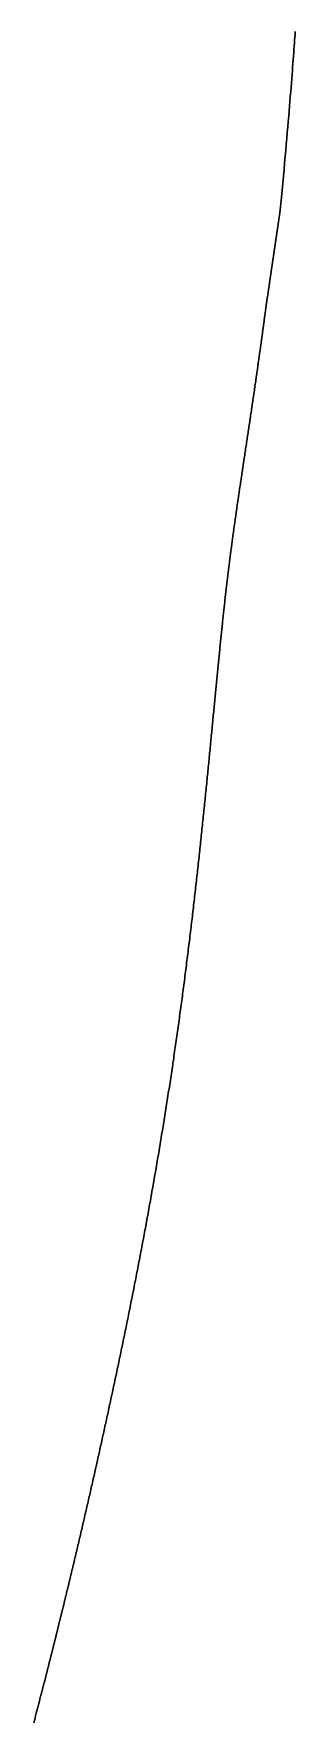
# Model space of a CAD drawing. Header units: inches. Extents: x 130170 to 284068, y 377793 to 804530.
# Drawn here: x 260433.2 to 260441.4, y 745715.3 to 745767.9 of the extents above; entities that cross this region are included whole.
import ezdxf

# ---------------------------------------------------------------- set-up
doc = ezdxf.new("R2010")
doc.units = ezdxf.units.IN
doc.header["$MEASUREMENT"] = 0
doc.layers.add('muni_il', color=7, linetype='Continuous')

msp = doc.modelspace()

# ---------------------------------------------------------------- linework, layer by layer
at = {"layer": 'muni_il'}
for points in [[(260433.211, 745715.263), (260433.231, 745715.339), (260433.251, 745715.414), (260433.271, 745715.49), (260433.291, 745715.565), (260433.31, 745715.64), (260433.33, 745715.714), (260433.349, 745715.789), (260433.368, 745715.863), (260433.387, 745715.936), (260433.406, 745716.009), (260433.425, 745716.082), (260433.444, 745716.155), (260433.463, 745716.227), (260433.481, 745716.299), (260433.5, 745716.371), (260433.518, 745716.443), (260433.537, 745716.514), (260433.555, 745716.584), (260433.573, 745716.655), (260433.591, 745716.725), (260433.609, 745716.795), (260433.627, 745716.865), (260433.644, 745716.934), (260433.662, 745717.003), (260433.679, 745717.072), (260433.697, 745717.14), (260433.714, 745717.208), (260433.731, 745717.276), (260433.748, 745717.344), (260433.765, 745717.411), (260433.782, 745717.478), (260433.799, 745717.544), (260433.816, 745717.611), (260433.832, 745717.677), (260433.849, 745717.743), (260433.865, 745717.808), (260433.881, 745717.873), (260433.898, 745717.938), (260433.914, 745718.003), (260433.93, 745718.068), (260433.946, 745718.132), (260433.962, 745718.196), (260433.978, 745718.259), (260433.993, 745718.323), (260434.009, 745718.386), (260434.024, 745718.449), (260434.04, 745718.512), (260434.055, 745718.574), (260434.071, 745718.636), (260434.086, 745718.698), (260434.101, 745718.76), (260434.116, 745718.821), (260434.131, 745718.882), (260434.146, 745718.943), (260434.161, 745719.004), (260434.175, 745719.065), (260434.19, 745719.125), (260434.205, 745719.185), (260434.219, 745719.245), (260434.234, 745719.305), (260434.248, 745719.364), (260434.263, 745719.424), (260434.277, 745719.483), (260434.291, 745719.542), (260434.305, 745719.6), (260434.319, 745719.659), (260434.333, 745719.717), (260434.347, 745719.775), (260434.361, 745719.833), (260434.375, 745719.891), (260434.389, 745719.949), (260434.403, 745720.006), (260434.416, 745720.063), (260434.43, 745720.12), (260434.444, 745720.177), (260434.457, 745720.234), (260434.47, 745720.291), (260434.484, 745720.347), (260434.497, 745720.404), (260434.511, 745720.46), (260434.524, 745720.516), (260434.537, 745720.572), (260434.55, 745720.628), (260434.564, 745720.684), (260434.577, 745720.739), (260434.59, 745720.795), (260434.603, 745720.85), (260434.616, 745720.906), (260434.629, 745720.961), (260434.642, 745721.016), (260434.654, 745721.071), (260434.667, 745721.126), (260434.68, 745721.181), (260434.693, 745721.235), (260434.706, 745721.29), (260434.718, 745721.344), (260434.731, 745721.399), (260434.744, 745721.453), (260434.756, 745721.508), (260434.769, 745721.562), (260434.781, 745721.616), (260434.794, 745721.67), (260434.807, 745721.725), (260434.819, 745721.779), (260434.832, 745721.833), (260434.844, 745721.887), (260434.856, 745721.941), (260434.869, 745721.995), (260434.881, 745722.048), (260434.894, 745722.102), (260434.906, 745722.156), (260434.918, 745722.21), (260434.931, 745722.264), (260434.943, 745722.318), (260434.955, 745722.371), (260434.967, 745722.425), (260434.98, 745722.479), (260434.992, 745722.533), (260435.004, 745722.586), (260435.016, 745722.64), (260435.029, 745722.694), (260435.041, 745722.748), (260435.053, 745722.802), (260435.065, 745722.856), (260435.077, 745722.909), (260435.09, 745722.963), (260435.102, 745723.017), (260435.114, 745723.071), (260435.126, 745723.125), (260435.138, 745723.179), (260435.151, 745723.233), (260435.163, 745723.287), (260435.175, 745723.341), (260435.187, 745723.396), (260435.199, 745723.45), (260435.211, 745723.504), (260435.223, 745723.558), (260435.236, 745723.613), (260435.248, 745723.667), (260435.26, 745723.722), (260435.272, 745723.776), (260435.284, 745723.831), (260435.296, 745723.886), (260435.309, 745723.94), (260435.321, 745723.995), (260435.333, 745724.05), (260435.345, 745724.105), (260435.357, 745724.16), (260435.369, 745724.216), (260435.382, 745724.271), (260435.394, 745724.326), (260435.406, 745724.382), (260435.418, 745724.437), (260435.431, 745724.493), (260435.443, 745724.548), (260435.455, 745724.604), (260435.467, 745724.66), (260435.479, 745724.716), (260435.492, 745724.772), (260435.504, 745724.828), (260435.516, 745724.884), (260435.528, 745724.941), (260435.541, 745724.997), (260435.553, 745725.054), (260435.565, 745725.111), (260435.578, 745725.167), (260435.59, 745725.224), (260435.602, 745725.281), (260435.615, 745725.338), (260435.627, 745725.396), (260435.639, 745725.453), (260435.652, 745725.511), (260435.664, 745725.568), (260435.677, 745725.626), (260435.689, 745725.684), (260435.701, 745725.741), (260435.714, 745725.8), (260435.726, 745725.858), (260435.739, 745725.916), (260435.751, 745725.974), (260435.763, 745726.033), (260435.776, 745726.091), (260435.788, 745726.15), (260435.801, 745726.209), (260435.813, 745726.268), (260435.826, 745726.327), (260435.838, 745726.386), (260435.851, 745726.446), (260435.863, 745726.505), (260435.876, 745726.565), (260435.888, 745726.625), (260435.901, 745726.684), (260435.913, 745726.744), (260435.926, 745726.804), (260435.938, 745726.865), (260435.951, 745726.925), (260435.964, 745726.985), (260435.976, 745727.046), (260435.989, 745727.106), (260436.001, 745727.167), (260436.014, 745727.228), (260436.026, 745727.289), (260436.039, 745727.35), (260436.052, 745727.412), (260436.064, 745727.473), (260436.077, 745727.535), (260436.089, 745727.596), (260436.102, 745727.658), (260436.115, 745727.72), (260436.127, 745727.782), (260436.14, 745727.844), (260436.152, 745727.906), (260436.165, 745727.968), (260436.178, 745728.031), (260436.19, 745728.093), (260436.203, 745728.156), (260436.215, 745728.219), (260436.228, 745728.281), (260436.241, 745728.344), (260436.253, 745728.408), (260436.266, 745728.471), (260436.278, 745728.534), (260436.291, 745728.597), (260436.304, 745728.661), (260436.316, 745728.724), (260436.329, 745728.788), (260436.341, 745728.852), (260436.354, 745728.916), (260436.367, 745728.98), (260436.379, 745729.044), (260436.392, 745729.108), (260436.404, 745729.172), (260436.417, 745729.237), (260436.429, 745729.301), (260436.442, 745729.366), (260436.454, 745729.43), (260436.467, 745729.495), (260436.479, 745729.56), (260436.492, 745729.625), (260436.504, 745729.69), (260436.517, 745729.755), (260436.529, 745729.82), (260436.542, 745729.886), (260436.554, 745729.951), (260436.567, 745730.016), (260436.579, 745730.082), (260436.591, 745730.147), (260436.604, 745730.213), (260436.616, 745730.279), (260436.628, 745730.345), (260436.641, 745730.411), (260436.653, 745730.476), (260436.666, 745730.543), (260436.678, 745730.609), (260436.69, 745730.675), (260436.702, 745730.741), (260436.715, 745730.807), (260436.727, 745730.874), (260436.739, 745730.94), (260436.751, 745731.007), (260436.763, 745731.073), (260436.776, 745731.14), (260436.788, 745731.206), (260436.8, 745731.273), (260436.812, 745731.34), (260436.824, 745731.407), (260436.836, 745731.474), (260436.848, 745731.541), (260436.86, 745731.608), (260436.872, 745731.675), (260436.884, 745731.742), (260436.896, 745731.809), (260436.908, 745731.876), (260436.92, 745731.944), (260436.932, 745732.011), (260436.944, 745732.078), (260436.956, 745732.146), (260436.967, 745732.213), (260436.979, 745732.281), (260436.991, 745732.348), (260437.003, 745732.416), (260437.014, 745732.484), (260437.026, 745732.551), (260437.038, 745732.619), (260437.049, 745732.687), (260437.061, 745732.754), (260437.072, 745732.822), (260437.084, 745732.89), (260437.096, 745732.958), (260437.107, 745733.026), (260437.119, 745733.094), (260437.13, 745733.162), (260437.141, 745733.23), (260437.153, 745733.298), (260437.164, 745733.366), (260437.175, 745733.434), (260437.187, 745733.502), (260437.198, 745733.57), (260437.209, 745733.639), (260437.22, 745733.707), (260437.232, 745733.775), (260437.243, 745733.843), (260437.254, 745733.912), (260437.265, 745733.98), (260437.276, 745734.048), (260437.287, 745734.117), (260437.298, 745734.185), (260437.309, 745734.253), (260437.32, 745734.322), (260437.331, 745734.39), (260437.342, 745734.459), (260437.353, 745734.527), (260437.363, 745734.596), (260437.374, 745734.664), (260437.385, 745734.733), (260437.396, 745734.802), (260437.406, 745734.87), (260437.417, 745734.939), (260437.428, 745735.007), (260437.438, 745735.076), (260437.449, 745735.145), (260437.459, 745735.213), (260437.47, 745735.282), (260437.48, 745735.351), (260437.491, 745735.42), (260437.501, 745735.488), (260437.511, 745735.557), (260437.522, 745735.626), (260437.532, 745735.695), (260437.542, 745735.764), (260437.552, 745735.832), (260437.563, 745735.901), (260437.573, 745735.97), (260437.583, 745736.039), (260437.593, 745736.108), (260437.603, 745736.177), (260437.613, 745736.246), (260437.623, 745736.315), (260437.633, 745736.383), (260437.643, 745736.452), (260437.653, 745736.521), (260437.663, 745736.59), (260437.672, 745736.659), (260437.682, 745736.728), (260437.692, 745736.797), (260437.702, 745736.866), (260437.711, 745736.935), (260437.721, 745737.004), (260437.731, 745737.073), (260437.74, 745737.142), (260437.75, 745737.211), (260437.759, 745737.28), (260437.769, 745737.35), (260437.778, 745737.419), (260437.788, 745737.488), (260437.797, 745737.557), (260437.807, 745737.626), (260437.816, 745737.695), (260437.825, 745737.764), (260437.834, 745737.833), (260437.844, 745737.902), (260437.853, 745737.971), (260437.862, 745738.04), (260437.871, 745738.11), (260437.88, 745738.179), (260437.889, 745738.248), (260437.898, 745738.317), (260437.907, 745738.386), (260437.916, 745738.455), (260437.925, 745738.524), (260437.934, 745738.593), (260437.943, 745738.663), (260437.952, 745738.732), (260437.961, 745738.801), (260437.969, 745738.87), (260437.978, 745738.939), (260437.987, 745739.008), (260437.996, 745739.077), (260438.004, 745739.146), (260438.013, 745739.215), (260438.021, 745739.285), (260438.03, 745739.354), (260438.039, 745739.423), (260438.047, 745739.492), (260438.056, 745739.561), (260438.064, 745739.63), (260438.072, 745739.699), (260438.081, 745739.768), (260438.089, 745739.837), (260438.098, 745739.906), (260438.106, 745739.975), (260438.114, 745740.044), (260438.122, 745740.113), (260438.13, 745740.181), (260438.139, 745740.25), (260438.147, 745740.319), (260438.155, 745740.388), (260438.163, 745740.457), (260438.171, 745740.525), (260438.179, 745740.594), (260438.187, 745740.663), (260438.195, 745740.731), (260438.203, 745740.8), (260438.211, 745740.869), (260438.219, 745740.937), (260438.227, 745741.006), (260438.235, 745741.074), (260438.242, 745741.143), (260438.25, 745741.211), (260438.258, 745741.279), (260438.265, 745741.348), (260438.273, 745741.416), (260438.281, 745741.484), (260438.288, 745741.552), (260438.296, 745741.62), (260438.304, 745741.688), (260438.311, 745741.756), (260438.319, 745741.824), (260438.326, 745741.892), (260438.333, 745741.96), (260438.341, 745742.028), (260438.348, 745742.095), (260438.356, 745742.163), (260438.363, 745742.23), (260438.37, 745742.298), (260438.378, 745742.365), (260438.385, 745742.432), (260438.392, 745742.499), (260438.399, 745742.567), (260438.406, 745742.634), (260438.413, 745742.701), (260438.421, 745742.767), (260438.428, 745742.834), (260438.435, 745742.901), (260438.442, 745742.967), (260438.449, 745743.034), (260438.456, 745743.1), (260438.463, 745743.167), (260438.469, 745743.233), (260438.476, 745743.299), (260438.483, 745743.365), (260438.49, 745743.431), (260438.497, 745743.496), (260438.504, 745743.562), (260438.51, 745743.627), (260438.517, 745743.693), (260438.524, 745743.758), (260438.53, 745743.823), (260438.537, 745743.888), (260438.544, 745743.953), (260438.55, 745744.018), (260438.557, 745744.083), (260438.563, 745744.147), (260438.57, 745744.211), (260438.576, 745744.275), (260438.583, 745744.34), (260438.589, 745744.404), (260438.596, 745744.467), (260438.602, 745744.531), (260438.608, 745744.595), (260438.615, 745744.658), (260438.621, 745744.721), (260438.627, 745744.784), (260438.633, 745744.847), (260438.64, 745744.91), (260438.646, 745744.972), (260438.652, 745745.035), (260438.658, 745745.097), (260438.664, 745745.159), (260438.67, 745745.221), (260438.676, 745745.282), (260438.682, 745745.344), (260438.688, 745745.405), (260438.694, 745745.466), (260438.7, 745745.527), (260438.706, 745745.588), (260438.712, 745745.649), (260438.718, 745745.709), (260438.724, 745745.77), (260438.73, 745745.83), (260438.736, 745745.89), (260438.741, 745745.949), (260438.747, 745746.009), (260438.753, 745746.068), (260438.759, 745746.127), (260438.764, 745746.186), (260438.77, 745746.245), (260438.776, 745746.304), (260438.781, 745746.362), (260438.787, 745746.42), (260438.792, 745746.478), (260438.798, 745746.536), (260438.804, 745746.593), (260438.809, 745746.651), (260438.814, 745746.708), (260438.82, 745746.765), (260438.826, 745746.822), (260438.831, 745746.878), (260438.836, 745746.934), (260438.842, 745746.991), (260438.847, 745747.046), (260438.853, 745747.102), (260438.858, 745747.158), (260438.863, 745747.213), (260438.868, 745747.268), (260438.874, 745747.323), (260438.879, 745747.377), (260438.884, 745747.432), (260438.89, 745747.486), (260438.895, 745747.54), (260438.9, 745747.594), (260438.905, 745747.648), (260438.911, 745747.701), (260438.916, 745747.754), (260438.921, 745747.807), (260438.926, 745747.86), (260438.931, 745747.913), (260438.936, 745747.965), (260438.941, 745748.017), (260438.946, 745748.069), (260438.951, 745748.121), (260438.957, 745748.172), (260438.962, 745748.224), (260438.967, 745748.275), (260438.972, 745748.326), (260438.977, 745748.376), (260438.982, 745748.427), (260438.987, 745748.477), (260438.992, 745748.527), (260438.997, 745748.577), (260439.002, 745748.627), (260439.007, 745748.676), (260439.011, 745748.726), (260439.016, 745748.775), (260439.021, 745748.824), (260439.026, 745748.873), (260439.031, 745748.921), (260439.036, 745748.969), (260439.041, 745749.018), (260439.046, 745749.066), (260439.051, 745749.113), (260439.056, 745749.161), (260439.061, 745749.208), (260439.065, 745749.256), (260439.07, 745749.303), (260439.075, 745749.35), (260439.08, 745749.397), (260439.085, 745749.443), (260439.09, 745749.49), (260439.095, 745749.536), (260439.1, 745749.582), (260439.105, 745749.628), (260439.109, 745749.674), (260439.114, 745749.719), (260439.119, 745749.765), (260439.124, 745749.81), (260439.129, 745749.855), (260439.134, 745749.9), (260439.139, 745749.945), (260439.144, 745749.99), (260439.149, 745750.035), (260439.153, 745750.079), (260439.158, 745750.124), (260439.163, 745750.168), (260439.168, 745750.212), (260439.173, 745750.256), (260439.178, 745750.3), (260439.183, 745750.344), (260439.188, 745750.388), (260439.193, 745750.431), (260439.198, 745750.475), (260439.203, 745750.518), (260439.208, 745750.561), (260439.213, 745750.604), (260439.218, 745750.648), (260439.223, 745750.691), (260439.228, 745750.733), (260439.233, 745750.776), (260439.238, 745750.819), (260439.243, 745750.862), (260439.248, 745750.904), (260439.253, 745750.947), (260439.259, 745750.989), (260439.264, 745751.032), (260439.269, 745751.074), (260439.274, 745751.117), (260439.279, 745751.159), (260439.284, 745751.201), (260439.29, 745751.243), (260439.295, 745751.285), (260439.3, 745751.328), (260439.305, 745751.37), (260439.311, 745751.412), (260439.316, 745751.454), (260439.321, 745751.496), (260439.327, 745751.538), (260439.332, 745751.58), (260439.338, 745751.622), (260439.343, 745751.664), (260439.349, 745751.706), (260439.354, 745751.749), (260439.36, 745751.791), (260439.365, 745751.833), (260439.371, 745751.875), (260439.376, 745751.917), (260439.382, 745751.959), (260439.388, 745752.001), (260439.393, 745752.044), (260439.399, 745752.086), (260439.405, 745752.128), (260439.41, 745752.171), (260439.416, 745752.213), (260439.422, 745752.256), (260439.428, 745752.298), (260439.434, 745752.341), (260439.44, 745752.383), (260439.445, 745752.426), (260439.451, 745752.469), (260439.457, 745752.512), (260439.463, 745752.555), (260439.469, 745752.598), (260439.475, 745752.641), (260439.481, 745752.684), (260439.488, 745752.728), (260439.494, 745752.771), (260439.5, 745752.815), (260439.506, 745752.858), (260439.513, 745752.902), (260439.519, 745752.946), (260439.525, 745752.99), (260439.531, 745753.034), (260439.538, 745753.078), (260439.544, 745753.123), (260439.551, 745753.167), (260439.557, 745753.212), (260439.564, 745753.256), (260439.57, 745753.301), (260439.577, 745753.346), (260439.583, 745753.391), (260439.59, 745753.436), (260439.597, 745753.481), (260439.603, 745753.527), (260439.61, 745753.572), (260439.617, 745753.618), (260439.624, 745753.664), (260439.63, 745753.71), (260439.637, 745753.756), (260439.644, 745753.802), (260439.651, 745753.849), (260439.658, 745753.895), (260439.665, 745753.942), (260439.672, 745753.989), (260439.679, 745754.035), (260439.686, 745754.083), (260439.693, 745754.13), (260439.7, 745754.177), (260439.707, 745754.225), (260439.714, 745754.272), (260439.721, 745754.32), (260439.729, 745754.368), (260439.736, 745754.416), (260439.743, 745754.464), (260439.75, 745754.512), (260439.758, 745754.56), (260439.765, 745754.609), (260439.772, 745754.657), (260439.78, 745754.706), (260439.787, 745754.754), (260439.794, 745754.803), (260439.802, 745754.852), (260439.809, 745754.901), (260439.816, 745754.95), (260439.824, 745754.999), (260439.831, 745755.049), (260439.839, 745755.098), (260439.846, 745755.147), (260439.853, 745755.197), (260439.861, 745755.246), (260439.868, 745755.296), (260439.876, 745755.345), (260439.883, 745755.395), (260439.891, 745755.445), (260439.898, 745755.494), (260439.906, 745755.544), (260439.913, 745755.594), (260439.921, 745755.644), (260439.928, 745755.693), (260439.935, 745755.743), (260439.943, 745755.793), (260439.95, 745755.842), (260439.958, 745755.892), (260439.965, 745755.942), (260439.972, 745755.991), (260439.98, 745756.041), (260439.987, 745756.09), (260439.994, 745756.14), (260440.002, 745756.189), (260440.009, 745756.238), (260440.016, 745756.288), (260440.024, 745756.337), (260440.031, 745756.386), (260440.038, 745756.434), (260440.045, 745756.483), (260440.052, 745756.532), (260440.059, 745756.58), (260440.067, 745756.629), (260440.074, 745756.677), (260440.081, 745756.725), (260440.088, 745756.773), (260440.095, 745756.82), (260440.101, 745756.868), (260440.108, 745756.915), (260440.115, 745756.962), (260440.122, 745757.009), (260440.129, 745757.055), (260440.135, 745757.102), (260440.142, 745757.148), (260440.149, 745757.194), (260440.155, 745757.239), (260440.162, 745757.285), (260440.168, 745757.33), (260440.175, 745757.375), (260440.181, 745757.419), (260440.187, 745757.464), (260440.194, 745757.508), (260440.2, 745757.551), (260440.206, 745757.595), (260440.212, 745757.638), (260440.218, 745757.681), (260440.224, 745757.723), (260440.23, 745757.765), (260440.236, 745757.807), (260440.242, 745757.848), (260440.248, 745757.889), (260440.253, 745757.93), (260440.259, 745757.97), (260440.265, 745758.011), (260440.27, 745758.05), (260440.276, 745758.09), (260440.281, 745758.128), (260440.286, 745758.167), (260440.292, 745758.205), (260440.297, 745758.243), (260440.302, 745758.281), (260440.307, 745758.318), (260440.312, 745758.354), (260440.317, 745758.391), (260440.322, 745758.427), (260440.327, 745758.462), (260440.332, 745758.497), (260440.337, 745758.532), (260440.341, 745758.567), (260440.346, 745758.601), (260440.351, 745758.634), (260440.355, 745758.668), (260440.36, 745758.701), (260440.364, 745758.733), (260440.368, 745758.765), (260440.373, 745758.797), (260440.377, 745758.829), (260440.381, 745758.86), (260440.385, 745758.891), (260440.389, 745758.921), (260440.394, 745758.951), (260440.397, 745758.981), (260440.402, 745759.01), (260440.405, 745759.039), (260440.409, 745759.068), (260440.413, 745759.096), (260440.417, 745759.124), (260440.421, 745759.152), (260440.425, 745759.18), (260440.428, 745759.207), (260440.432, 745759.234), (260440.436, 745759.26), (260440.439, 745759.287), (260440.443, 745759.313), (260440.446, 745759.339), (260440.45, 745759.364), (260440.453, 745759.39), (260440.457, 745759.415), (260440.461, 745759.44), (260440.464, 745759.465), (260440.468, 745759.489), (260440.471, 745759.514), (260440.475, 745759.538), (260440.478, 745759.562), (260440.481, 745759.586), (260440.485, 745759.61), (260440.488, 745759.634), (260440.492, 745759.658), (260440.496, 745759.681), (260440.499, 745759.705), (260440.503, 745759.729), (260440.506, 745759.753), (260440.51, 745759.777), (260440.514, 745759.801), (260440.517, 745759.825), (260440.521, 745759.85), (260440.525, 745759.875), (260440.529, 745759.9), (260440.533, 745759.925), (260440.537, 745759.951), (260440.541, 745759.977), (260440.545, 745760.004), (260440.55, 745760.032), (260440.554, 745760.06), (260440.559, 745760.089), (260440.564, 745760.118), (260440.885, 745762.306), (260440.931, 745762.777), (260440.952, 745763.005), (260440.973, 745763.226), (260440.993, 745763.442), (260441.013, 745763.652), (260441.031, 745763.857), (260441.05, 745764.057), (260441.067, 745764.251), (260441.084, 745764.44), (260441.1, 745764.624), (260441.115, 745764.803), (260441.13, 745764.977), (260441.145, 745765.146), (260441.159, 745765.311), (260441.172, 745765.471), (260441.185, 745765.627), (260441.197, 745765.778), (260441.209, 745765.925), (260441.221, 745766.067), (260441.232, 745766.206), (260441.243, 745766.341), (260441.253, 745766.472), (260441.263, 745766.599), (260441.272, 745766.722), (260441.282, 745766.842), (260441.29, 745766.959), (260441.299, 745767.072), (260441.307, 745767.182), (260441.315, 745767.288), (260441.323, 745767.392), (260441.33, 745767.492), (260441.337, 745767.59), (260441.344, 745767.685), (260441.351, 745767.777), (260441.357, 745767.866), (260441.363, 745767.953)], [(260441.363, 745767.953), (260441.357, 745767.866), (260441.351, 745767.777), (260441.344, 745767.685), (260441.337, 745767.59), (260441.33, 745767.492), (260441.323, 745767.392), (260441.315, 745767.288), (260441.307, 745767.182), (260441.299, 745767.072), (260441.29, 745766.959), (260441.282, 745766.842), (260441.272, 745766.722), (260441.263, 745766.599), (260441.253, 745766.472), (260441.243, 745766.341), (260441.232, 745766.206), (260441.221, 745766.067), (260441.209, 745765.925), (260441.197, 745765.778), (260441.185, 745765.627), (260441.172, 745765.471), (260441.159, 745765.311), (260441.145, 745765.146), (260441.13, 745764.977), (260441.115, 745764.803), (260441.1, 745764.624), (260441.084, 745764.44), (260441.067, 745764.251), (260441.05, 745764.057), (260441.031, 745763.857), (260441.013, 745763.652), (260440.993, 745763.442), (260440.973, 745763.226), (260440.952, 745763.005), (260440.931, 745762.777), (260440.885, 745762.306), (260440.564, 745760.118), (260440.559, 745760.089), (260440.554, 745760.06), (260440.55, 745760.032), (260440.545, 745760.004), (260440.541, 745759.977), (260440.537, 745759.951), (260440.533, 745759.925), (260440.529, 745759.9), (260440.525, 745759.875), (260440.521, 745759.85), (260440.517, 745759.825), (260440.514, 745759.801), (260440.51, 745759.777), (260440.506, 745759.753), (260440.503, 745759.729), (260440.499, 745759.705), (260440.496, 745759.681), (260440.492, 745759.658), (260440.488, 745759.634), (260440.485, 745759.61), (260440.481, 745759.586), (260440.478, 745759.562), (260440.475, 745759.538), (260440.471, 745759.514), (260440.468, 745759.489), (260440.464, 745759.465), (260440.461, 745759.44), (260440.457, 745759.415), (260440.453, 745759.39), (260440.45, 745759.364), (260440.446, 745759.339), (260440.443, 745759.313), (260440.439, 745759.287), (260440.436, 745759.26), (260440.432, 745759.234), (260440.428, 745759.207), (260440.425, 745759.18), (260440.421, 745759.152), (260440.417, 745759.124), (260440.413, 745759.096), (260440.409, 745759.068), (260440.405, 745759.039), (260440.402, 745759.01), (260440.397, 745758.981), (260440.394, 745758.951), (260440.389, 745758.921), (260440.385, 745758.891), (260440.381, 745758.86), (260440.377, 745758.829), (260440.373, 745758.797), (260440.368, 745758.765), (260440.364, 745758.733), (260440.36, 745758.701), (260440.355, 745758.668), (260440.351, 745758.634), (260440.346, 745758.601), (260440.341, 745758.567), (260440.337, 745758.532), (260440.332, 745758.497), (260440.327, 745758.462), (260440.322, 745758.427), (260440.317, 745758.391), (260440.312, 745758.354), (260440.307, 745758.318), (260440.302, 745758.281), (260440.297, 745758.243), (260440.292, 745758.205), (260440.286, 745758.167), (260440.281, 745758.128), (260440.276, 745758.09), (260440.27, 745758.05), (260440.265, 745758.011), (260440.259, 745757.97), (260440.253, 745757.93), (260440.248, 745757.889), (260440.242, 745757.848), (260440.236, 745757.807), (260440.23, 745757.765), (260440.224, 745757.723), (260440.218, 745757.681), (260440.212, 745757.638), (260440.206, 745757.595), (260440.2, 745757.551), (260440.194, 745757.508), (260440.187, 745757.464), (260440.181, 745757.419), (260440.175, 745757.375), (260440.168, 745757.33), (260440.162, 745757.285), (260440.155, 745757.239), (260440.149, 745757.194), (260440.142, 745757.148), (260440.135, 745757.102), (260440.129, 745757.055), (260440.122, 745757.009), (260440.115, 745756.962), (260440.108, 745756.915), (260440.101, 745756.868), (260440.095, 745756.82), (260440.088, 745756.773), (260440.081, 745756.725), (260440.074, 745756.677), (260440.067, 745756.629), (260440.059, 745756.58), (260440.052, 745756.532), (260440.045, 745756.483), (260440.038, 745756.434), (260440.031, 745756.386), (260440.024, 745756.337), (260440.016, 745756.288), (260440.009, 745756.238), (260440.002, 745756.189), (260439.994, 745756.14), (260439.987, 745756.09), (260439.98, 745756.041), (260439.972, 745755.991), (260439.965, 745755.942), (260439.958, 745755.892), (260439.95, 745755.842), (260439.943, 745755.793), (260439.935, 745755.743), (260439.928, 745755.693), (260439.921, 745755.644), (260439.913, 745755.594), (260439.906, 745755.544), (260439.898, 745755.494), (260439.891, 745755.445), (260439.883, 745755.395), (260439.876, 745755.345), (260439.868, 745755.296), (260439.861, 745755.246), (260439.853, 745755.197), (260439.846, 745755.147), (260439.839, 745755.098), (260439.831, 745755.049), (260439.824, 745754.999), (260439.816, 745754.95), (260439.809, 745754.901), (260439.802, 745754.852), (260439.794, 745754.803), (260439.787, 745754.754), (260439.78, 745754.706), (260439.772, 745754.657), (260439.765, 745754.609), (260439.758, 745754.56), (260439.75, 745754.512), (260439.743, 745754.464), (260439.736, 745754.416), (260439.729, 745754.368), (260439.721, 745754.32), (260439.714, 745754.272), (260439.707, 745754.225), (260439.7, 745754.177), (260439.693, 745754.13), (260439.686, 745754.083), (260439.679, 745754.035), (260439.672, 745753.989), (260439.665, 745753.942), (260439.658, 745753.895), (260439.651, 745753.849), (260439.644, 745753.802), (260439.637, 745753.756), (260439.63, 745753.71), (260439.624, 745753.664), (260439.617, 745753.618), (260439.61, 745753.572), (260439.603, 745753.527), (260439.597, 745753.481), (260439.59, 745753.436), (260439.583, 745753.391), (260439.577, 745753.346), (260439.57, 745753.301), (260439.564, 745753.256), (260439.557, 745753.212), (260439.551, 745753.167), (260439.544, 745753.123), (260439.538, 745753.078), (260439.531, 745753.034), (260439.525, 745752.99), (260439.519, 745752.946), (260439.513, 745752.902), (260439.506, 745752.858), (260439.5, 745752.815), (260439.494, 745752.771), (260439.488, 745752.728), (260439.481, 745752.684), (260439.475, 745752.641), (260439.469, 745752.598), (260439.463, 745752.555), (260439.457, 745752.512), (260439.451, 745752.469), (260439.445, 745752.426), (260439.44, 745752.383), (260439.434, 745752.341), (260439.428, 745752.298), (260439.422, 745752.256), (260439.416, 745752.213), (260439.41, 745752.171), (260439.405, 745752.128), (260439.399, 745752.086), (260439.393, 745752.044), (260439.388, 745752.001), (260439.382, 745751.959), (260439.376, 745751.917), (260439.371, 745751.875), (260439.365, 745751.833), (260439.36, 745751.791), (260439.354, 745751.749), (260439.349, 745751.706), (260439.343, 745751.664), (260439.338, 745751.622), (260439.332, 745751.58), (260439.327, 745751.538), (260439.321, 745751.496), (260439.316, 745751.454), (260439.311, 745751.412), (260439.305, 745751.37), (260439.3, 745751.328), (260439.295, 745751.285), (260439.29, 745751.243), (260439.284, 745751.201), (260439.279, 745751.159), (260439.274, 745751.117), (260439.269, 745751.074), (260439.264, 745751.032), (260439.259, 745750.989), (260439.253, 745750.947), (260439.248, 745750.904), (260439.243, 745750.862), (260439.238, 745750.819), (260439.233, 745750.776), (260439.228, 745750.733), (260439.223, 745750.691), (260439.218, 745750.648), (260439.213, 745750.604), (260439.208, 745750.561), (260439.203, 745750.518), (260439.198, 745750.475), (260439.193, 745750.431), (260439.188, 745750.388), (260439.183, 745750.344), (260439.178, 745750.3), (260439.173, 745750.256), (260439.168, 745750.212), (260439.163, 745750.168), (260439.158, 745750.124), (260439.153, 745750.079), (260439.149, 745750.035), (260439.144, 745749.99), (260439.139, 745749.945), (260439.134, 745749.9), (260439.129, 745749.855), (260439.124, 745749.81), (260439.119, 745749.765), (260439.114, 745749.719), (260439.109, 745749.674), (260439.105, 745749.628), (260439.1, 745749.582), (260439.095, 745749.536), (260439.09, 745749.49), (260439.085, 745749.443), (260439.08, 745749.397), (260439.075, 745749.35), (260439.07, 745749.303), (260439.065, 745749.256), (260439.061, 745749.208), (260439.056, 745749.161), (260439.051, 745749.113), (260439.046, 745749.066), (260439.041, 745749.018), (260439.036, 745748.969), (260439.031, 745748.921), (260439.026, 745748.873), (260439.021, 745748.824), (260439.016, 745748.775), (260439.011, 745748.726), (260439.007, 745748.676), (260439.002, 745748.627), (260438.997, 745748.577), (260438.992, 745748.527), (260438.987, 745748.477), (260438.982, 745748.427), (260438.977, 745748.376), (260438.972, 745748.326), (260438.967, 745748.275), (260438.962, 745748.224), (260438.957, 745748.172), (260438.951, 745748.121), (260438.946, 745748.069), (260438.941, 745748.017), (260438.936, 745747.965), (260438.931, 745747.913), (260438.926, 745747.86), (260438.921, 745747.807), (260438.916, 745747.754), (260438.911, 745747.701), (260438.905, 745747.648), (260438.9, 745747.594), (260438.895, 745747.54), (260438.89, 745747.486), (260438.884, 745747.432), (260438.879, 745747.377), (260438.874, 745747.323), (260438.868, 745747.268), (260438.863, 745747.213), (260438.858, 745747.158), (260438.853, 745747.102), (260438.847, 745747.046), (260438.842, 745746.991), (260438.836, 745746.934), (260438.831, 745746.878), (260438.826, 745746.822), (260438.82, 745746.765), (260438.814, 745746.708), (260438.809, 745746.651), (260438.804, 745746.593), (260438.798, 745746.536), (260438.792, 745746.478), (260438.787, 745746.42), (260438.781, 745746.362), (260438.776, 745746.304), (260438.77, 745746.245), (260438.764, 745746.186), (260438.759, 745746.127), (260438.753, 745746.068), (260438.747, 745746.009), (260438.741, 745745.949), (260438.736, 745745.89), (260438.73, 745745.83), (260438.724, 745745.77), (260438.718, 745745.709), (260438.712, 745745.649), (260438.706, 745745.588), (260438.7, 745745.527), (260438.694, 745745.466), (260438.688, 745745.405), (260438.682, 745745.344), (260438.676, 745745.282), (260438.67, 745745.221), (260438.664, 745745.159), (260438.658, 745745.097), (260438.652, 745745.035), (260438.646, 745744.972), (260438.64, 745744.91), (260438.633, 745744.847), (260438.627, 745744.784), (260438.621, 745744.721), (260438.615, 745744.658), (260438.608, 745744.595), (260438.602, 745744.531), (260438.596, 745744.467), (260438.589, 745744.404), (260438.583, 745744.34), (260438.576, 745744.275), (260438.57, 745744.211), (260438.563, 745744.147), (260438.557, 745744.083), (260438.55, 745744.018), (260438.544, 745743.953), (260438.537, 745743.888), (260438.53, 745743.823), (260438.524, 745743.758), (260438.517, 745743.693), (260438.51, 745743.627), (260438.504, 745743.562), (260438.497, 745743.496), (260438.49, 745743.431), (260438.483, 745743.365), (260438.476, 745743.299), (260438.469, 745743.233), (260438.463, 745743.167), (260438.456, 745743.1), (260438.449, 745743.034), (260438.442, 745742.967), (260438.435, 745742.901), (260438.428, 745742.834), (260438.421, 745742.767), (260438.413, 745742.701), (260438.406, 745742.634), (260438.399, 745742.567), (260438.392, 745742.499), (260438.385, 745742.432), (260438.378, 745742.365), (260438.37, 745742.298), (260438.363, 745742.23), (260438.356, 745742.163), (260438.348, 745742.095), (260438.341, 745742.028), (260438.333, 745741.96), (260438.326, 745741.892), (260438.319, 745741.824), (260438.311, 745741.756), (260438.304, 745741.688), (260438.296, 745741.62), (260438.288, 745741.552), (260438.281, 745741.484), (260438.273, 745741.416), (260438.265, 745741.348), (260438.258, 745741.279), (260438.25, 745741.211), (260438.242, 745741.143), (260438.235, 745741.074), (260438.227, 745741.006), (260438.219, 745740.937), (260438.211, 745740.869), (260438.203, 745740.8), (260438.195, 745740.731), (260438.187, 745740.663), (260438.179, 745740.594), (260438.171, 745740.525), (260438.163, 745740.457), (260438.155, 745740.388), (260438.147, 745740.319), (260438.139, 745740.25), (260438.13, 745740.181), (260438.122, 745740.113), (260438.114, 745740.044), (260438.106, 745739.975), (260438.098, 745739.906), (260438.089, 745739.837), (260438.081, 745739.768), (260438.072, 745739.699), (260438.064, 745739.63), (260438.056, 745739.561), (260438.047, 745739.492), (260438.039, 745739.423), (260438.03, 745739.354), (260438.021, 745739.285), (260438.013, 745739.215), (260438.004, 745739.146), (260437.996, 745739.077), (260437.987, 745739.008), (260437.978, 745738.939), (260437.969, 745738.87), (260437.961, 745738.801), (260437.952, 745738.732), (260437.943, 745738.663), (260437.934, 745738.593), (260437.925, 745738.524), (260437.916, 745738.455), (260437.907, 745738.386), (260437.898, 745738.317), (260437.889, 745738.248), (260437.88, 745738.179), (260437.871, 745738.11), (260437.862, 745738.04), (260437.853, 745737.971), (260437.844, 745737.902), (260437.834, 745737.833), (260437.825, 745737.764), (260437.816, 745737.695), (260437.807, 745737.626), (260437.797, 745737.557), (260437.788, 745737.488), (260437.778, 745737.419), (260437.769, 745737.35), (260437.759, 745737.28), (260437.75, 745737.211), (260437.74, 745737.142), (260437.731, 745737.073), (260437.721, 745737.004), (260437.711, 745736.935), (260437.702, 745736.866), (260437.692, 745736.797), (260437.682, 745736.728), (260437.672, 745736.659), (260437.663, 745736.59), (260437.653, 745736.521), (260437.643, 745736.452), (260437.633, 745736.383), (260437.623, 745736.315), (260437.613, 745736.246), (260437.603, 745736.177), (260437.593, 745736.108), (260437.583, 745736.039), (260437.573, 745735.97), (260437.563, 745735.901), (260437.552, 745735.832), (260437.542, 745735.764), (260437.532, 745735.695), (260437.522, 745735.626), (260437.511, 745735.557), (260437.501, 745735.488), (260437.491, 745735.42), (260437.48, 745735.351), (260437.47, 745735.282), (260437.459, 745735.213), (260437.449, 745735.145), (260437.438, 745735.076), (260437.428, 745735.007), (260437.417, 745734.939), (260437.406, 745734.87), (260437.396, 745734.802), (260437.385, 745734.733), (260437.374, 745734.664), (260437.363, 745734.596), (260437.353, 745734.527), (260437.342, 745734.459), (260437.331, 745734.39), (260437.32, 745734.322), (260437.309, 745734.253), (260437.298, 745734.185), (260437.287, 745734.117), (260437.276, 745734.048), (260437.265, 745733.98), (260437.254, 745733.912), (260437.243, 745733.843), (260437.232, 745733.775), (260437.22, 745733.707), (260437.209, 745733.639), (260437.198, 745733.57), (260437.187, 745733.502), (260437.175, 745733.434), (260437.164, 745733.366), (260437.153, 745733.298), (260437.141, 745733.23), (260437.13, 745733.162), (260437.119, 745733.094), (260437.107, 745733.026), (260437.096, 745732.958), (260437.084, 745732.89), (260437.072, 745732.822), (260437.061, 745732.754), (260437.049, 745732.687), (260437.038, 745732.619), (260437.026, 745732.551), (260437.014, 745732.484), (260437.003, 745732.416), (260436.991, 745732.348), (260436.979, 745732.281), (260436.967, 745732.213), (260436.956, 745732.146), (260436.944, 745732.078), (260436.932, 745732.011), (260436.92, 745731.944), (260436.908, 745731.876), (260436.896, 745731.809), (260436.884, 745731.742), (260436.872, 745731.675), (260436.86, 745731.608), (260436.848, 745731.541), (260436.836, 745731.474), (260436.824, 745731.407), (260436.812, 745731.34), (260436.8, 745731.273), (260436.788, 745731.206), (260436.776, 745731.14), (260436.763, 745731.073), (260436.751, 745731.007), (260436.739, 745730.94), (260436.727, 745730.874), (260436.715, 745730.807), (260436.702, 745730.741), (260436.69, 745730.675), (260436.678, 745730.609), (260436.666, 745730.543), (260436.653, 745730.476), (260436.641, 745730.411), (260436.628, 745730.345), (260436.616, 745730.279), (260436.604, 745730.213), (260436.591, 745730.147), (260436.579, 745730.082), (260436.567, 745730.016), (260436.554, 745729.951), (260436.542, 745729.886), (260436.529, 745729.82), (260436.517, 745729.755), (260436.504, 745729.69), (260436.492, 745729.625), (260436.479, 745729.56), (260436.467, 745729.495), (260436.454, 745729.43), (260436.442, 745729.366), (260436.429, 745729.301), (260436.417, 745729.237), (260436.404, 745729.172), (260436.392, 745729.108), (260436.379, 745729.044), (260436.367, 745728.98), (260436.354, 745728.916), (260436.341, 745728.852), (260436.329, 745728.788), (260436.316, 745728.724), (260436.304, 745728.661), (260436.291, 745728.597), (260436.278, 745728.534), (260436.266, 745728.471), (260436.253, 745728.408), (260436.241, 745728.344), (260436.228, 745728.281), (260436.215, 745728.219), (260436.203, 745728.156), (260436.19, 745728.093), (260436.178, 745728.031), (260436.165, 745727.968), (260436.152, 745727.906), (260436.14, 745727.844), (260436.127, 745727.782), (260436.115, 745727.72), (260436.102, 745727.658), (260436.089, 745727.596), (260436.077, 745727.535), (260436.064, 745727.473), (260436.052, 745727.412), (260436.039, 745727.35), (260436.026, 745727.289), (260436.014, 745727.228), (260436.001, 745727.167), (260435.989, 745727.106), (260435.976, 745727.046), (260435.964, 745726.985), (260435.951, 745726.925), (260435.938, 745726.865), (260435.926, 745726.804), (260435.913, 745726.744), (260435.901, 745726.684), (260435.888, 745726.625), (260435.876, 745726.565), (260435.863, 745726.505), (260435.851, 745726.446), (260435.838, 745726.386), (260435.826, 745726.327), (260435.813, 745726.268), (260435.801, 745726.209), (260435.788, 745726.15), (260435.776, 745726.091), (260435.763, 745726.033), (260435.751, 745725.974), (260435.739, 745725.916), (260435.726, 745725.858), (260435.714, 745725.8), (260435.701, 745725.741), (260435.689, 745725.684), (260435.677, 745725.626), (260435.664, 745725.568), (260435.652, 745725.511), (260435.639, 745725.453), (260435.627, 745725.396), (260435.615, 745725.338), (260435.602, 745725.281), (260435.59, 745725.224), (260435.578, 745725.167), (260435.565, 745725.111), (260435.553, 745725.054), (260435.541, 745724.997), (260435.528, 745724.941), (260435.516, 745724.884), (260435.504, 745724.828), (260435.492, 745724.772), (260435.479, 745724.716), (260435.467, 745724.66), (260435.455, 745724.604), (260435.443, 745724.548), (260435.431, 745724.493), (260435.418, 745724.437), (260435.406, 745724.382), (260435.394, 745724.326), (260435.382, 745724.271), (260435.369, 745724.216), (260435.357, 745724.16), (260435.345, 745724.105), (260435.333, 745724.05), (260435.321, 745723.995), (260435.309, 745723.94), (260435.296, 745723.886), (260435.284, 745723.831), (260435.272, 745723.776), (260435.26, 745723.722), (260435.248, 745723.667), (260435.236, 745723.613), (260435.223, 745723.558), (260435.211, 745723.504), (260435.199, 745723.45), (260435.187, 745723.396), (260435.175, 745723.341), (260435.163, 745723.287), (260435.151, 745723.233), (260435.138, 745723.179), (260435.126, 745723.125), (260435.114, 745723.071), (260435.102, 745723.017), (260435.09, 745722.963), (260435.077, 745722.909), (260435.065, 745722.856), (260435.053, 745722.802), (260435.041, 745722.748), (260435.029, 745722.694), (260435.016, 745722.64), (260435.004, 745722.586), (260434.992, 745722.533), (260434.98, 745722.479), (260434.967, 745722.425), (260434.955, 745722.371), (260434.943, 745722.318), (260434.931, 745722.264), (260434.918, 745722.21), (260434.906, 745722.156), (260434.894, 745722.102), (260434.881, 745722.048), (260434.869, 745721.995), (260434.856, 745721.941), (260434.844, 745721.887), (260434.832, 745721.833), (260434.819, 745721.779), (260434.807, 745721.725), (260434.794, 745721.67), (260434.781, 745721.616), (260434.769, 745721.562), (260434.756, 745721.508), (260434.744, 745721.453), (260434.731, 745721.399), (260434.718, 745721.344), (260434.706, 745721.29), (260434.693, 745721.235), (260434.68, 745721.181), (260434.667, 745721.126), (260434.654, 745721.071), (260434.642, 745721.016), (260434.629, 745720.961), (260434.616, 745720.906), (260434.603, 745720.85), (260434.59, 745720.795), (260434.577, 745720.739), (260434.564, 745720.684), (260434.55, 745720.628), (260434.537, 745720.572), (260434.524, 745720.516), (260434.511, 745720.46), (260434.497, 745720.404), (260434.484, 745720.347), (260434.47, 745720.291), (260434.457, 745720.234), (260434.444, 745720.177), (260434.43, 745720.12), (260434.416, 745720.063), (260434.403, 745720.006), (260434.389, 745719.949), (260434.375, 745719.891), (260434.361, 745719.833), (260434.347, 745719.775), (260434.333, 745719.717), (260434.319, 745719.659), (260434.305, 745719.6), (260434.291, 745719.542), (260434.277, 745719.483), (260434.263, 745719.424), (260434.248, 745719.364), (260434.234, 745719.305), (260434.219, 745719.245), (260434.205, 745719.185), (260434.19, 745719.125), (260434.175, 745719.065), (260434.161, 745719.004), (260434.146, 745718.943), (260434.131, 745718.882), (260434.116, 745718.821), (260434.101, 745718.76), (260434.086, 745718.698), (260434.071, 745718.636), (260434.055, 745718.574), (260434.04, 745718.512), (260434.024, 745718.449), (260434.009, 745718.386), (260433.993, 745718.323), (260433.978, 745718.259), (260433.962, 745718.196), (260433.946, 745718.132), (260433.93, 745718.068), (260433.914, 745718.003), (260433.898, 745717.938), (260433.881, 745717.873), (260433.865, 745717.808), (260433.849, 745717.743), (260433.832, 745717.677), (260433.816, 745717.611), (260433.799, 745717.544), (260433.782, 745717.478), (260433.765, 745717.411), (260433.748, 745717.344), (260433.731, 745717.276), (260433.714, 745717.208), (260433.697, 745717.14), (260433.679, 745717.072), (260433.662, 745717.003), (260433.644, 745716.934), (260433.627, 745716.865), (260433.609, 745716.795), (260433.591, 745716.725), (260433.573, 745716.655), (260433.555, 745716.584), (260433.537, 745716.514), (260433.518, 745716.443), (260433.5, 745716.371), (260433.481, 745716.299), (260433.463, 745716.227), (260433.444, 745716.155), (260433.425, 745716.082), (260433.406, 745716.009), (260433.387, 745715.936), (260433.368, 745715.863), (260433.349, 745715.789), (260433.33, 745715.714), (260433.31, 745715.64), (260433.291, 745715.565), (260433.271, 745715.49), (260433.251, 745715.414), (260433.231, 745715.339), (260433.211, 745715.263)]]:
    msp.add_lwpolyline(points, dxfattribs=at)

doc.saveas('drawing.dxf')
